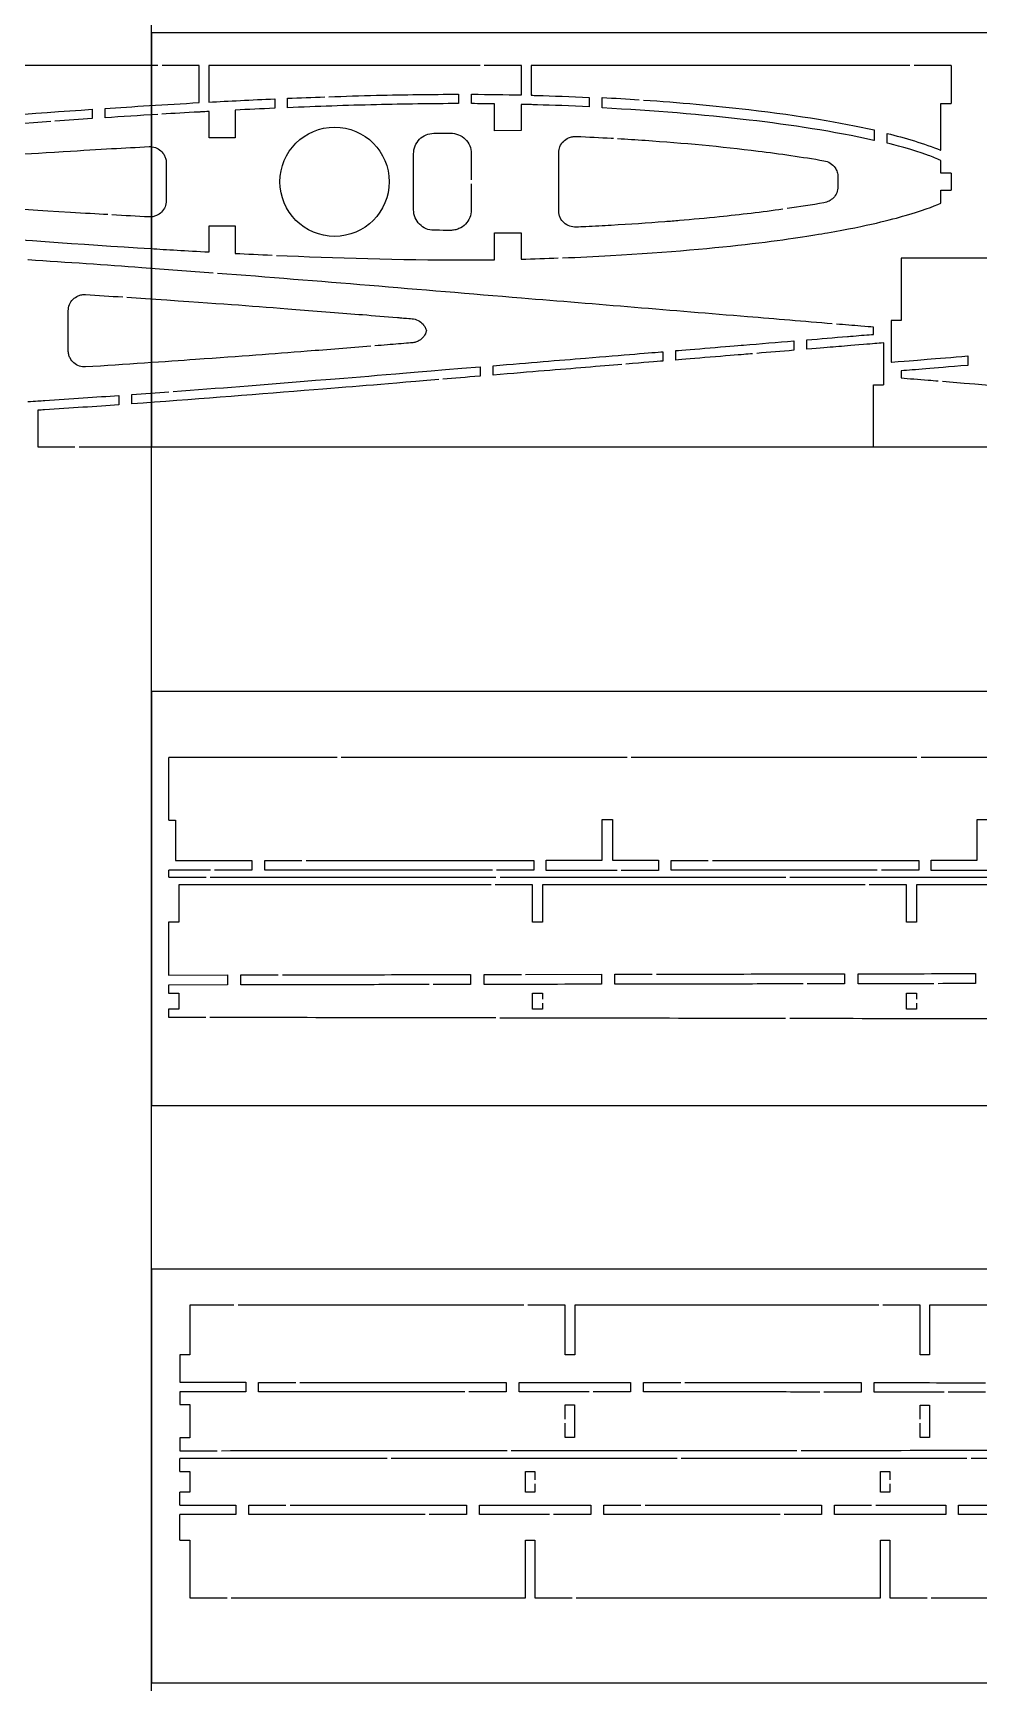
# Model space of a CAD drawing. Header units: millimetres. Extents: x -769 to 745, y -600 to 149.
# Drawn here: x -520.4 to -292, y -600.4 to -201.8 of the extents above; entities that cross this region are included whole.
import ezdxf

# ---------------------------------------------------------------- set-up
doc = ezdxf.new("R2010")
doc.units = ezdxf.units.MM
doc.header["$MEASUREMENT"] = 0
doc.layers.add('90X10', color=1, linetype='Continuous')

msp = doc.modelspace()

# ---------------------------------------------------------------- linework, layer by layer
for p, q in [((-490.24, -209.65), (-639.24, -209.65)), ((-480.24, -209.65), (-489.24, -209.65)), ((-480.24, -218.6), (-480.24, -209.65)), ((-412.44, -209.65), (-477.98, -209.65)), ((-477.98, -209.65), (-477.98, -218.48)), ((-402.44, -209.65), (-411.44, -209.65)), ((-402.44, -216.75), (-402.44, -209.65)), ((-308.65, -209.65), (-400.12, -209.65)), ((-400.12, -209.65), (-400.12, -216.81)), ((-298.65, -209.65), (-307.65, -209.65)), ((-298.65, -209.65), (-298.65, -218.77)), ((-462.04, -217.68), (-462.04, -219.95)), ((-458.92, -219.82), (-458.92, -217.55)), ((-417.67, -216.57), (-417.67, -218.84)), ((-414.49, -218.84), (-414.49, -216.57)), ((-408.95, -225.39), (-408.95, -218.89)), ((-402.56, -219.02), (-402.56, -225.37)), ((-386.07, -217.33), (-386.07, -219.6)), ((-382.99, -219.88), (-382.99, -217.37)), ((-301.15, -230.12), (-301.15, -218.77)), ((-301.15, -218.77), (-298.65, -218.77)), ((-506.11, -220.21), (-506.11, -222.47)), ((-502.99, -222.26), (-502.99, -220)), ((-477.86, -227.09), (-477.86, -220.74)), ((-471.62, -220.41), (-471.62, -227.09)), ((-471.62, -227.09), (-477.86, -227.09)), ((-402.56, -225.37), (-408.95, -225.39)), ((-317.26, -225.2), (-317.26, -227.75)), ((-314.12, -228.37), (-314.12, -226.05)), ((-428.5, -244.5), (-428.5, -230.93)), ((-414.56, -230.89), (-414.56, -237.21)), ((-393.46, -244.73), (-393.46, -230.7)), ((-488.22, -233.15), (-488.22, -242.28)), ((-301.15, -235.65), (-301.15, -232.57)), ((-414.56, -238.21), (-414.56, -244.54)), ((-326.04, -236.5), (-326.04, -238.93)), ((-298.65, -235.65), (-301.15, -235.65)), ((-298.65, -235.65), (-298.65, -239.77)), ((-301.15, -242.85), (-301.15, -239.77)), ((-301.15, -239.77), (-298.65, -239.77)), ((-477.86, -254.69), (-477.86, -248.34)), ((-477.86, -248.34), (-471.62, -248.34)), ((-471.62, -248.34), (-471.62, -255.02)), ((-408.95, -256.53), (-408.95, -250.04)), ((-408.95, -250.04), (-402.56, -250.06)), ((-402.56, -250.06), (-402.56, -256.41)), ((-310.77, -256.21), (-310.77, -271.21)), ((-262.53, -256.21), (-310.77, -256.21)), ((-511.88, -278.53), (-511.88, -268.9)), ((-317.42, -274.58), (-317.42, -272.85)), ((-310.77, -271.21), (-313.15, -271.21)), ((-313.15, -271.21), (-313.15, -281.31)), ((-368.28, -278.78), (-368.28, -281.04)), ((-365.16, -280.79), (-365.16, -278.52)), ((-336.66, -276.17), (-336.66, -278.44)), ((-333.54, -278.18), (-333.54, -275.91)), ((-315.04, -276.65), (-315.04, -286.77)), ((-412.43, -282.42), (-412.43, -284.68)), ((-409.31, -284.43), (-409.31, -282.16)), ((-294.65, -279.79), (-294.65, -282.08)), ((-317.42, -301.77), (-317.42, -286.77)), ((-317.42, -286.77), (-315.04, -286.77)), ((-310.77, -283.41), (-310.77, -285.11)), ((-499.68, -289.34), (-499.68, -291.61)), ((-496.56, -291.39), (-496.56, -289.12)), ((-519.27, -292.93), (-519.27, -301.77)), ((-519.27, -301.77), (-510.27, -301.77)), ((-509.27, -301.77), (-360.27, -301.77)), ((-359.27, -301.77), (-317.42, -301.77)), ((-487.62, -391.92), (-487.62, -376.8)), ((-446.96, -376.8), (-487.62, -376.8)), ((-376.96, -376.8), (-445.96, -376.8)), ((-306.96, -376.8), (-375.96, -376.8)), ((-236.96, -376.8), (-305.96, -376.8)), ((-487.62, -391.92), (-486.03, -391.92)), ((-486.03, -391.92), (-486.03, -401.73)), ((-382.96, -401.61), (-382.96, -391.8)), ((-382.96, -391.8), (-380.46, -391.8)), ((-380.46, -391.8), (-380.46, -401.61)), ((-292.4, -401.61), (-292.4, -391.8)), ((-292.4, -391.8), (-289.9, -391.8)), ((-486.03, -401.73), (-467.57, -401.73)), ((-467.57, -401.73), (-467.57, -404)), ((-464.45, -404), (-464.45, -401.73)), ((-464.45, -401.73), (-455.45, -401.73)), ((-454.45, -401.73), (-399.46, -401.73)), ((-399.46, -401.73), (-399.46, -404)), ((-396.46, -404.12), (-396.46, -401.61)), ((-396.46, -401.61), (-382.96, -401.61)), ((-380.46, -401.61), (-369.34, -401.61)), ((-369.34, -401.61), (-369.34, -404.12)), ((-366.34, -404), (-366.34, -401.73)), ((-306.52, -401.73), (-306.52, -404)), ((-303.52, -404.12), (-303.52, -401.61)), ((-303.52, -401.61), (-292.4, -401.61)), ((-477.57, -404), (-487.62, -404)), ((-487.62, -405.73), (-487.62, -404)), ((-467.57, -404), (-476.57, -404)), ((-379.34, -404.12), (-396.46, -404.12)), ((-369.34, -404.12), (-378.34, -404.12)), ((-286.4, -404.12), (-303.52, -404.12)), ((-409.78, -407.62), (-485.16, -407.62)), ((-485.16, -407.62), (-485.16, -416.62)), ((-399.78, -407.62), (-408.78, -407.62)), ((-399.78, -416.62), (-399.78, -407.62)), ((-319.47, -407.62), (-397.37, -407.62)), ((-397.37, -407.62), (-397.37, -416.62)), ((-309.47, -407.62), (-318.47, -407.62)), ((-309.47, -416.62), (-309.47, -407.62)), ((-229.17, -407.62), (-307.06, -407.62)), ((-307.06, -407.62), (-307.06, -416.62)), ((-485.16, -416.62), (-487.67, -416.62)), ((-487.67, -416.62), (-487.67, -429.37)), ((-397.37, -416.62), (-399.78, -416.62)), ((-307.06, -416.62), (-309.47, -416.62)), ((-487.67, -429.37), (-473.45, -429.35)), ((-473.45, -429.35), (-473.45, -431.78)), ((-470.18, -431.76), (-470.18, -429.35)), ((-414.76, -429.25), (-414.76, -431.66)), ((-411.48, -429.24), (-402.48, -429.23)), ((-411.48, -431.66), (-411.48, -429.24)), ((-401.48, -429.22), (-383.15, -429.19)), ((-383.15, -429.19), (-383.15, -431.6)), ((-379.87, -431.6), (-379.87, -429.18)), ((-324.46, -429.08), (-324.46, -431.5)), ((-321.18, -431.49), (-321.18, -429.08)), ((-292.85, -429.02), (-292.85, -431.44)), ((-473.45, -431.78), (-487.67, -431.81)), ((-487.67, -431.81), (-487.67, -433.72)), ((-487.67, -433.72), (-485.16, -433.72)), ((-485.16, -433.72), (-485.16, -437.62)), ((-399.77, -437.61), (-399.77, -433.73)), ((-399.77, -433.73), (-397.38, -433.73)), ((-397.38, -433.73), (-397.38, -435.17)), ((-309.46, -437.61), (-309.46, -433.73)), ((-309.46, -433.73), (-307.07, -433.73)), ((-307.07, -433.73), (-307.07, -435.17)), ((-487.67, -437.62), (-487.67, -439.53)), ((-485.16, -437.62), (-487.67, -437.62)), ((-397.38, -437.61), (-399.77, -437.61)), ((-397.38, -436.17), (-397.38, -437.61)), ((-307.07, -437.61), (-309.46, -437.61)), ((-307.07, -436.17), (-307.07, -437.61)), ((-482.54, -509.13), (-482.54, -521.13)), ((-471.89, -509.13), (-482.54, -509.13)), ((-401.89, -509.13), (-470.89, -509.13)), ((-391.89, -509.13), (-400.89, -509.13)), ((-391.89, -521.13), (-391.89, -509.13)), ((-316.18, -509.13), (-389.6, -509.13)), ((-389.6, -509.13), (-389.6, -521.13)), ((-306.18, -509.13), (-315.18, -509.13)), ((-306.18, -521.13), (-306.18, -509.13)), ((-228.08, -509.13), (-303.89, -509.13)), ((-303.89, -509.13), (-303.89, -521.13)), ((-482.54, -521.13), (-484.92, -521.13)), ((-484.92, -521.13), (-484.92, -527.77)), ((-389.6, -521.13), (-391.89, -521.13)), ((-303.89, -521.13), (-306.18, -521.13)), ((-484.92, -530.06), (-484.92, -533.16)), ((-469.04, -527.77), (-469.04, -530.07)), ((-465.94, -530.06), (-465.94, -527.79)), ((-406.12, -527.81), (-406.12, -530.08)), ((-403, -530.08), (-403, -527.82)), ((-376.12, -527.83), (-376.12, -530.1)), ((-373, -530.1), (-373, -527.83)), ((-320.4, -527.85), (-320.4, -530.12)), ((-317.28, -530.12), (-317.28, -527.86)), ((-484.92, -533.16), (-482.54, -533.17)), ((-482.54, -533.17), (-482.54, -541.19)), ((-391.88, -536.68), (-391.88, -533.22)), ((-391.88, -533.22), (-389.62, -533.22)), ((-389.62, -533.22), (-389.62, -541.13)), ((-306.16, -536.68), (-306.16, -533.26)), ((-306.16, -533.26), (-303.9, -533.26)), ((-303.9, -533.26), (-303.9, -541.09)), ((-391.88, -541.13), (-391.88, -537.68)), ((-306.16, -541.09), (-306.16, -537.68)), ((-482.54, -541.19), (-484.92, -541.19)), ((-484.92, -541.19), (-484.92, -544.29)), ((-389.62, -541.13), (-391.88, -541.13)), ((-303.9, -541.09), (-306.16, -541.09)), ((-484.93, -549.32), (-484.93, -546.2)), ((-484.93, -549.32), (-482.55, -549.32)), ((-482.55, -549.32), (-482.55, -554.33)), ((-401.48, -554.31), (-401.48, -549.34)), ((-401.48, -549.34), (-399.22, -549.34)), ((-399.22, -549.34), (-399.22, -551.32)), ((-315.77, -549.32), (-313.51, -549.32)), ((-315.77, -554.33), (-315.77, -549.32)), ((-313.51, -549.32), (-313.51, -551.32)), ((-399.22, -552.32), (-399.22, -554.31)), ((-313.51, -552.32), (-313.51, -554.33)), ((-482.55, -554.33), (-484.93, -554.33)), ((-484.93, -557.45), (-484.93, -554.33)), ((-471.43, -557.44), (-471.43, -559.72)), ((-468.32, -559.72), (-468.32, -557.45)), ((-415.72, -557.44), (-415.72, -559.71)), ((-412.6, -559.71), (-412.6, -557.44)), ((-399.22, -554.31), (-401.48, -554.31)), ((-385.72, -557.44), (-385.72, -559.71)), ((-382.6, -559.71), (-382.6, -557.44)), ((-330.01, -557.46), (-330.01, -559.73)), ((-326.89, -559.73), (-326.89, -557.46)), ((-313.51, -554.33), (-315.77, -554.33)), ((-300.01, -557.47), (-300.01, -559.74)), ((-296.89, -559.74), (-296.89, -557.47)), ((-484.93, -565.88), (-484.93, -559.73)), ((-484.93, -565.88), (-482.55, -565.88)), ((-482.55, -565.88), (-482.55, -579.88)), ((-401.49, -579.88), (-401.49, -565.88)), ((-401.49, -565.88), (-399.22, -565.88)), ((-399.22, -565.88), (-399.22, -579.88)), ((-315.78, -579.88), (-315.78, -565.88)), ((-315.78, -565.88), (-313.5, -565.88)), ((-313.5, -565.88), (-313.5, -579.88)), ((-482.55, -579.88), (-473.55, -579.88)), ((-472.55, -579.88), (-401.49, -579.88)), ((-399.22, -579.88), (-390.22, -579.88)), ((-389.22, -579.88), (-315.78, -579.88)), ((-313.5, -579.88), (-304.5, -579.88)), ((-303.5, -579.88), (-230.06, -579.88))]:
    msp.add_line(p, q)
at = {"linetype": 'Continuous'}
msp.add_xline((-491.79, -478.58), (0, 1), dxfattribs=at)
msp.add_circle((-447.57, -237.71), 13.19)
for points, knots in [([(-502.99, -220), (-496.54, -219.57), (-488.38, -219.05), (-480.3, -218.6), (-480.28, -218.6), (-480.26, -218.6), (-480.24, -218.6)], [0.176909, 0.176909, 0.176909, 0.176909, 2.010662, 2.010662, 2.010662, 2.014946, 2.014946, 2.014946, 2.014946]), ([(-477.98, -218.48), (-477.96, -218.48), (-477.93, -218.47), (-477.91, -218.47), (-473.21, -218.22), (-467.65, -217.93), (-462.04, -217.68)], [2.181525, 2.181525, 2.181525, 2.181525, 2.186025, 2.186025, 2.186025, 3.18905, 3.18905, 3.18905, 3.18905]), ([(-417.67, -218.84), (-424.23, -218.84), (-430.75, -218.94), (-437.47, -219.1), (-444.75, -219.28), (-451.81, -219.52), (-458.92, -219.82)], [0.070169, 0.070169, 0.070169, 0.070169, 2.039623, 2.039623, 2.039623, 4.175853, 4.175853, 4.175853, 4.175853]), ([(-448.93, -217.17), (-445.18, -217.04), (-441.36, -216.93), (-437.46, -216.83), (-430.56, -216.67), (-424.19, -216.58), (-417.67, -216.57)], [1.222045, 1.222045, 1.222045, 1.222045, 2.305473, 2.305473, 2.305473, 4.22201, 4.22201, 4.22201, 4.22201]), ([(-414.49, -216.57), (-410.32, -216.59), (-406.42, -216.65), (-402.5, -216.75), (-402.48, -216.75), (-402.46, -216.75), (-402.44, -216.75)], [0.051373, 0.051373, 0.051373, 0.051373, 1.309176, 1.309176, 1.309176, 1.315762, 1.315762, 1.315762, 1.315762]), ([(-408.95, -218.89), (-408.97, -218.89), (-408.99, -218.89), (-409.01, -218.89), (-410.8, -218.87), (-412.63, -218.85), (-414.49, -218.84)], [2.634572, 2.634572, 2.634572, 2.634572, 2.6414814, 2.6414814, 2.6414814, 3.2695423, 3.2695423, 3.2695423, 3.2695423]), ([(-400.06, -219.08), (-400.87, -219.06), (-401.68, -219.04), (-402.5, -219.02), (-402.52, -219.02), (-402.54, -219.02), (-402.56, -219.02)], [1.5668319, 1.5668319, 1.5668319, 1.5668319, 1.8654446, 1.8654446, 1.8654446, 1.8729185, 1.8729185, 1.8729185, 1.8729185]), ([(-400.12, -216.81), (-400.1, -216.81), (-400.08, -216.81), (-400.06, -216.81), (-399.58, -216.83), (-399.11, -216.84), (-398.62, -216.85), (-394.91, -216.96), (-390.54, -217.12), (-386.07, -217.33)], [1.564051, 1.564051, 1.564051, 1.564051, 1.570274, 1.570274, 1.570274, 1.723492, 1.723492, 1.723492, 2.90497, 2.90497, 2.90497, 2.90497]), ([(-386.07, -219.6), (-390.56, -219.39), (-394.98, -219.23), (-398.61, -219.13), (-399.09, -219.11), (-399.57, -219.1), (-400.06, -219.08)], [0.038395, 0.038395, 0.038395, 0.038395, 1.387456, 1.387456, 1.387456, 1.566832, 1.566832, 1.566832, 1.566832]), ([(-382.99, -217.37), (-382.97, -217.37), (-382.95, -217.37), (-382.93, -217.37), (-379.94, -217.53), (-376.97, -217.71), (-374.01, -217.9)], [0.016838, 0.016838, 0.016838, 0.016838, 0.0231641, 0.0231641, 0.0231641, 0.9198923, 0.9198923, 0.9198923, 0.9198923]), ([(-373.01, -217.97), (-364.44, -218.55), (-355.97, -219.31), (-347.56, -220.28), (-334.89, -221.75), (-325.46, -223.37), (-317.31, -225.19), (-317.29, -225.19), (-317.28, -225.19), (-317.26, -225.2)], [1.02059, 1.02059, 1.02059, 1.02059, 3.614327, 3.614327, 3.614327, 7.52459, 7.52459, 7.52459, 7.532103, 7.532103, 7.532103, 7.532103]), ([(-516.09, -223.17), (-527.3, -223.98), (-538.97, -224.88), (-548.25, -225.62), (-560.13, -226.56), (-580.4, -228.24), (-590.75, -229.09)], [1.20733, 1.20733, 1.20733, 1.20733, 4.344408, 4.344408, 4.344408, 8.358091, 8.358091, 8.358091, 8.358091]), ([(-580.78, -226), (-570.33, -225.14), (-556.82, -224.03), (-548.25, -223.35), (-536.34, -222.4), (-520.19, -221.16), (-506.11, -220.21)], [0.819929, 0.819929, 0.819929, 0.819929, 2.777743, 2.777743, 2.777743, 5.498241, 5.498241, 5.498241, 5.498241]), ([(-477.86, -220.74), (-477.88, -220.74), (-477.9, -220.74), (-477.92, -220.74), (-478.61, -220.78), (-479.29, -220.82), (-479.94, -220.85), (-480.06, -220.86), (-480.18, -220.87), (-480.3, -220.87)], [2.0208763, 2.0208763, 2.0208763, 2.0208763, 2.0282437, 2.0282437, 2.0282437, 2.2693384, 2.2693384, 2.2693384, 2.3132154, 2.3132154, 2.3132154, 2.3132154]), ([(-462.04, -219.95), (-465.28, -220.09), (-468.5, -220.25), (-471.57, -220.41), (-471.59, -220.41), (-471.6, -220.41), (-471.62, -220.41)], [0.3526319, 0.3526319, 0.3526319, 0.3526319, 1.3262212, 1.3262212, 1.3262212, 1.3322429, 1.3322429, 1.3322429, 1.3322429]), ([(-317.26, -227.75), (-317.29, -227.74), (-317.31, -227.74), (-317.34, -227.73), (-326.99, -225.56), (-337.44, -223.98), (-347.48, -222.81), (-358.86, -221.48), (-370.6, -220.54), (-382.93, -219.88), (-382.95, -219.88), (-382.97, -219.88), (-382.99, -219.88)], [-0.004702, -0.004702, -0.004702, -0.004702, 0.002797, 0.002797, 0.002797, 2.972365, 2.972365, 2.972365, 6.339659, 6.339659, 6.339659, 6.344829, 6.344829, 6.344829, 6.344829]), ([(-428.5, -230.93), (-428.5, -230.29), (-428.37, -229.65), (-428.13, -229.06), (-427.88, -228.46), (-427.52, -227.92), (-427.07, -227.46), (-426.62, -227), (-426.08, -226.64), (-425.49, -226.39), (-424.89, -226.13), (-424.25, -226), (-423.6, -225.99)], [0, 0, 0, 0, 0.1953434, 0.1953434, 0.1953434, 0.3906925, 0.3906925, 0.3906925, 0.5860358, 0.5860358, 0.5860358, 0.7833515, 0.7833515, 0.7833515, 0.7833515]), ([(-423.6, -225.99), (-422.82, -225.98), (-422.04, -225.98), (-421.26, -225.97), (-420.7, -225.97), (-420.16, -225.97), (-419.63, -225.96)], [0.5085302, 0.5085302, 0.5085302, 0.5085302, 0.7524311, 0.7524311, 0.7524311, 0.9245148, 0.9245148, 0.9245148, 0.9245148]), ([(-419.63, -225.96), (-418.96, -225.96), (-418.29, -226.09), (-417.66, -226.35), (-417.05, -226.6), (-416.49, -226.96), (-416.02, -227.43), (-415.56, -227.88), (-415.19, -228.42), (-414.94, -229.02), (-414.69, -229.61), (-414.56, -230.25), (-414.56, -230.89)], [0, 0, 0, 0, 0.2047995, 0.2047995, 0.2047995, 0.406341, 0.406341, 0.406341, 0.6025431, 0.6025431, 0.6025431, 0.7981176, 0.7981176, 0.7981176, 0.7981176]), ([(-393.46, -230.7), (-393.46, -230.2), (-393.36, -229.7), (-393.17, -229.24), (-392.98, -228.77), (-392.69, -228.34), (-392.34, -227.98), (-391.97, -227.6), (-391.54, -227.3), (-391.06, -227.09), (-390.77, -226.97), (-390.47, -226.88), (-390.16, -226.82), (-389.85, -226.76), (-389.54, -226.74), (-389.22, -226.75)], [0, 0, 0, 0, 0.1525614, 0.1525614, 0.1525614, 0.3075055, 0.3075055, 0.3075055, 0.4667412, 0.4667412, 0.4667412, 0.5621147, 0.5621147, 0.5621147, 0.657639, 0.657639, 0.657639, 0.657639]), ([(-389.22, -226.75), (-386.24, -226.88), (-383.39, -227.03), (-380.8, -227.18), (-380.61, -227.19), (-380.42, -227.2), (-380.23, -227.21)], [0.4220476, 0.4220476, 0.4220476, 0.4220476, 1.2819928, 1.2819928, 1.2819928, 1.3446304, 1.3446304, 1.3446304, 1.3446304]), ([(-314.12, -226.05), (-309.92, -227.09), (-305.18, -228.47), (-301.24, -230.09), (-301.21, -230.1), (-301.18, -230.11), (-301.15, -230.12)], [0.010229, 0.010229, 0.010229, 0.010229, 1.305129, 1.305129, 1.305129, 1.314183, 1.314183, 1.314183, 1.314183]), ([(-564.85, -234.12), (-564.04, -234.06), (-563.2, -233.99), (-562.25, -233.91), (-556.53, -233.46), (-549.89, -232.94), (-543.48, -232.46), (-541.23, -232.29), (-538.93, -232.13), (-536.74, -231.97), (-530.11, -231.49), (-524.76, -231.12), (-513.1, -230.41), (-503.49, -229.82), (-498.52, -229.54), (-492.37, -229.22)], [1.765973, 1.765973, 1.765973, 1.765973, 2.183597, 2.183597, 2.183597, 4.71939, 4.71939, 4.71939, 5.607481, 5.607481, 5.607481, 8.294806, 8.294806, 8.294806, 10.50741, 10.50741, 10.50741, 10.50741]), ([(-492.37, -229.22), (-491.86, -229.19), (-491.34, -229.26), (-490.86, -229.43), (-490.37, -229.6), (-489.93, -229.87), (-489.54, -230.21), (-489.16, -230.55), (-488.85, -230.96), (-488.62, -231.42), (-488.49, -231.69), (-488.39, -231.97), (-488.32, -232.26), (-488.26, -232.55), (-488.22, -232.85), (-488.22, -233.15)], [0, 0, 0, 0, 0.1563791, 0.1563791, 0.1563791, 0.3127439, 0.3127439, 0.3127439, 0.4690515, 0.4690515, 0.4690515, 0.5600084, 0.5600084, 0.5600084, 0.6509603, 0.6509603, 0.6509603, 0.6509603]), ([(-379.24, -227.27), (-377.01, -227.4), (-374.83, -227.54), (-372.56, -227.7), (-363.33, -228.34), (-354.25, -229.18), (-345.31, -230.29), (-340.07, -230.94), (-334.67, -231.72), (-329.42, -232.63)], [1.455839, 1.455839, 1.455839, 1.455839, 2.20063, 2.20063, 2.20063, 5.240009, 5.240009, 5.240009, 7.025428, 7.025428, 7.025428, 7.025428]), ([(-301.15, -232.57), (-301.17, -232.57), (-301.18, -232.56), (-301.19, -232.56), (-302.18, -232.12), (-303.19, -231.72), (-304.2, -231.35), (-308.12, -229.89), (-312.71, -228.73), (-314.12, -228.37)], [0.332337, 0.332337, 0.332337, 0.332337, 0.336234, 0.336234, 0.336234, 0.660197, 0.660197, 0.660197, 1.910702, 1.910702, 1.910702, 1.910702]), ([(-329.42, -232.63), (-328.87, -232.72), (-328.35, -232.92), (-327.88, -233.22), (-327.42, -233.51), (-327.03, -233.88), (-326.73, -234.32), (-326.5, -234.64), (-326.33, -234.99), (-326.21, -235.36), (-326.1, -235.73), (-326.04, -236.11), (-326.04, -236.5)], [0, 0, 0, 0, 0.1696538, 0.1696538, 0.1696538, 0.332681, 0.332681, 0.332681, 0.4515154, 0.4515154, 0.4515154, 0.5695227, 0.5695227, 0.5695227, 0.5695227]), ([(-326.04, -238.93), (-326.04, -239.42), (-326.13, -239.9), (-326.32, -240.36), (-326.51, -240.82), (-326.79, -241.25), (-327.14, -241.61), (-327.44, -241.92), (-327.79, -242.18), (-328.18, -242.38), (-328.57, -242.58), (-328.99, -242.73), (-329.42, -242.8)], [0, 0, 0, 0, 0.149589, 0.149589, 0.149589, 0.3026022, 0.3026022, 0.3026022, 0.434846, 0.434846, 0.434846, 0.5685872, 0.5685872, 0.5685872, 0.5685872]), ([(-502.35, -245.66), (-505.07, -245.51), (-507.99, -245.33), (-511.35, -245.13), (-526.97, -244.18), (-533.18, -243.73), (-544.33, -242.9), (-550.17, -242.47), (-556.24, -241.99), (-561.51, -241.57), (-564.49, -241.34), (-567.35, -241.1), (-570.46, -240.85), (-571.18, -240.79), (-571.91, -240.73), (-572.63, -240.68), (-573.13, -240.64), (-574, -240.56), (-574.81, -240.5)], [1.505956, 1.505956, 1.505956, 1.505956, 2.335977, 2.335977, 2.335977, 6.187379, 6.187379, 6.187379, 8.203694, 8.203694, 8.203694, 9.340886, 9.340886, 9.340886, 9.60644, 9.60644, 9.60644, 9.786782, 9.786782, 9.786782, 9.786782]), ([(-488.22, -242.28), (-488.22, -242.79), (-488.32, -243.3), (-488.52, -243.77), (-488.71, -244.25), (-489, -244.68), (-489.36, -245.04), (-489.72, -245.41), (-490.15, -245.7), (-490.62, -245.9), (-490.89, -246.02), (-491.18, -246.1), (-491.48, -246.16), (-491.77, -246.21), (-492.07, -246.23), (-492.37, -246.21)], [0, 0, 0, 0, 0.1562024, 0.1562024, 0.1562024, 0.3124494, 0.3124494, 0.3124494, 0.4687647, 0.4687647, 0.4687647, 0.5598569, 0.5598569, 0.5598569, 0.6509507, 0.6509507, 0.6509507, 0.6509507]), ([(-392.57, -256.1), (-388.59, -255.95), (-384.7, -255.76), (-380.92, -255.55), (-352.8, -253.98), (-335.44, -251.24), (-328.53, -250.04), (-318.78, -248.35), (-313.13, -246.84), (-309.76, -245.88), (-305.89, -244.78), (-303.09, -243.71), (-301.19, -242.87), (-301.18, -242.87), (-301.17, -242.86), (-301.15, -242.85)], [88.395006, 88.395006, 88.395006, 88.395006, 91.260378, 91.260378, 91.260378, 112.576928, 112.576928, 112.576928, 142.688264, 142.688264, 142.688264, 177.262456, 177.262456, 177.262456, 177.478989, 177.478989, 177.478989, 177.478989]), ([(-598.93, -245.66), (-579.16, -247.29), (-555.62, -249.24), (-541.36, -250.36), (-526.3, -251.53), (-509.06, -252.82), (-491.97, -253.87), (-488.21, -254.1), (-483.43, -254.39), (-477.92, -254.68), (-477.9, -254.69), (-477.88, -254.69), (-477.86, -254.69)], [19.004958, 19.004958, 19.004958, 19.004958, 40.359362, 40.359362, 40.359362, 62.90902, 62.90902, 62.90902, 67.875262, 67.875262, 67.875262, 67.894273, 67.894273, 67.894273, 67.894273]), ([(-423.6, -249.44), (-424.25, -249.43), (-424.88, -249.3), (-425.47, -249.05), (-426.07, -248.8), (-426.61, -248.44), (-427.06, -247.98), (-427.51, -247.52), (-427.87, -246.98), (-428.12, -246.39), (-428.37, -245.79), (-428.5, -245.15), (-428.5, -244.5)], [0, 0, 0, 0, 0.1953183, 0.1953183, 0.1953183, 0.3906531, 0.3906531, 0.3906531, 0.5860014, 0.5860014, 0.5860014, 0.78335, 0.78335, 0.78335, 0.78335]), ([(-414.56, -244.54), (-414.56, -245.17), (-414.69, -245.79), (-414.92, -246.37), (-415.16, -246.96), (-415.52, -247.49), (-415.96, -247.94), (-416.42, -248.41), (-416.96, -248.78), (-417.56, -249.04), (-417.88, -249.18), (-418.22, -249.29), (-418.57, -249.36), (-418.92, -249.43), (-419.28, -249.46), (-419.63, -249.46)], [0, 0, 0, 0, 0.1907831, 0.1907831, 0.1907831, 0.3834495, 0.3834495, 0.3834495, 0.5808404, 0.5808404, 0.5808404, 0.6886885, 0.6886885, 0.6886885, 0.796803, 0.796803, 0.796803, 0.796803]), ([(-389.22, -248.67), (-389.76, -248.7), (-390.3, -248.62), (-390.81, -248.43), (-391.31, -248.25), (-391.78, -247.97), (-392.17, -247.61), (-392.56, -247.26), (-392.87, -246.84), (-393.09, -246.37), (-393.21, -246.11), (-393.3, -245.84), (-393.36, -245.57), (-393.43, -245.29), (-393.46, -245.01), (-393.46, -244.73)], [0, 0, 0, 0, 0.1643842, 0.1643842, 0.1643842, 0.3272284, 0.3272284, 0.3272284, 0.4859255, 0.4859255, 0.4859255, 0.5722192, 0.5722192, 0.5722192, 0.6582806, 0.6582806, 0.6582806, 0.6582806]), ([(-339.3, -244.35), (-344.43, -245.07), (-349.61, -245.68), (-354.63, -246.19), (-357.87, -246.53), (-361.29, -246.84), (-364.26, -247.09), (-365.48, -247.2), (-366.64, -247.29), (-367.83, -247.38), (-372.03, -247.71), (-376.21, -247.99), (-380.8, -248.25), (-382.64, -248.36), (-384.81, -248.47), (-386.94, -248.57), (-387.69, -248.61), (-388.46, -248.64), (-389.22, -248.67)], [1.316551, 1.316551, 1.316551, 1.316551, 2.809987, 2.809987, 2.809987, 3.77018, 3.77018, 3.77018, 4.161906, 4.161906, 4.161906, 5.538921, 5.538921, 5.538921, 6.09251, 6.09251, 6.09251, 6.287628, 6.287628, 6.287628, 6.287628]), ([(-419.63, -249.46), (-420.77, -249.46), (-421.93, -249.45), (-423.05, -249.44), (-423.23, -249.44), (-423.42, -249.44), (-423.6, -249.44)], [0.5046166, 0.5046166, 0.5046166, 0.5046166, 0.8271688, 0.8271688, 0.8271688, 0.8804549, 0.8804549, 0.8804549, 0.8804549]), ([(-471.62, -255.02), (-471.6, -255.02), (-471.59, -255.02), (-471.57, -255.02), (-468.72, -255.17), (-465.73, -255.31), (-462.63, -255.45)], [69.685153, 69.685153, 69.685153, 69.685153, 69.700847, 69.700847, 69.700847, 72.057874, 72.057874, 72.057874, 72.057874]), ([(-476.89, -259.77), (-482.64, -259.33), (-488.4, -258.9), (-494.15, -258.48), (-502.78, -257.86), (-512.05, -257.21), (-521.59, -256.61), (-521.61, -256.61), (-521.63, -256.61), (-521.65, -256.61)], [11.560226, 11.560226, 11.560226, 11.560226, 12.763737, 12.763737, 12.763737, 14.5678, 14.5678, 14.5678, 14.571818, 14.571818, 14.571818, 14.571818]), ([(-461.63, -255.5), (-447.71, -256.12), (-431.69, -256.6), (-416.38, -256.59), (-413.92, -256.59), (-411.46, -256.57), (-409.01, -256.54), (-408.99, -256.54), (-408.97, -256.54), (-408.95, -256.53)], [72.310462, 72.310462, 72.310462, 72.310462, 82.836174, 82.836174, 82.836174, 84.531547, 84.531547, 84.531547, 84.545214, 84.545214, 84.545214, 84.545214]), ([(-402.56, -256.41), (-402.54, -256.41), (-402.52, -256.41), (-402.5, -256.41), (-399.49, -256.33), (-396.51, -256.24), (-393.57, -256.13)], [86.029098, 86.029098, 86.029098, 86.029098, 86.043471, 86.043471, 86.043471, 88.155315, 88.155315, 88.155315, 88.155315]), ([(-327.39, -272.03), (-334.22, -271.46), (-341.05, -270.89), (-347.88, -270.33), (-366.06, -268.84), (-384.25, -267.34), (-402.44, -265.84), (-426.92, -263.81), (-451.4, -261.73), (-475.89, -259.85)], [1.133856, 1.133856, 1.133856, 1.133856, 2.562872, 2.562872, 2.562872, 6.368202, 6.368202, 6.368202, 11.490717, 11.490717, 11.490717, 11.490717]), ([(-511.88, -268.9), (-511.88, -268.39), (-511.78, -267.88), (-511.59, -267.4), (-511.39, -266.93), (-511.11, -266.5), (-510.75, -266.13), (-510.39, -265.77), (-509.96, -265.48), (-509.49, -265.28), (-509.2, -265.16), (-508.91, -265.07), (-508.61, -265.02), (-508.31, -264.96), (-508, -264.95), (-507.69, -264.97)], [0, 0, 0, 0, 0.1562025, 0.1562025, 0.1562025, 0.3124496, 0.3124496, 0.3124496, 0.4687651, 0.4687651, 0.4687651, 0.5619648, 0.5619648, 0.5619648, 0.6551661, 0.6551661, 0.6551661, 0.6551661]), ([(-497.71, -265.61), (-494.87, -265.8), (-491.76, -266.01), (-488.06, -266.27), (-472.88, -267.31), (-467.45, -267.72), (-456.95, -268.54), (-451.47, -268.97), (-445.63, -269.43), (-440.84, -269.82), (-438.02, -270.05), (-435.42, -270.26), (-432.36, -270.51), (-432.01, -270.54), (-431.67, -270.57), (-431.33, -270.6), (-430.71, -270.65), (-430.52, -270.66), (-429.62, -270.74), (-429.36, -270.76), (-429.11, -270.78), (-428.88, -270.8)], [1.538002, 1.538002, 1.538002, 1.538002, 2.420761, 2.420761, 2.420761, 6.042654, 6.042654, 6.042654, 7.930984, 7.930984, 7.930984, 9.043548, 9.043548, 9.043548, 9.168482, 9.168482, 9.168482, 9.390871, 9.390871, 9.390871, 9.454445, 9.454445, 9.454445, 9.454445]), ([(-428.88, -270.8), (-428.37, -270.84), (-427.87, -270.98), (-427.41, -271.22), (-426.95, -271.45), (-426.55, -271.77), (-426.21, -272.16), (-426.02, -272.38), (-425.85, -272.63), (-425.71, -272.9), (-425.57, -273.16), (-425.47, -273.43), (-425.39, -273.71)], [0, 0, 0, 0, 0.1562766, 0.1562766, 0.1562766, 0.312549, 0.312549, 0.312549, 0.403446, 0.403446, 0.403446, 0.492746, 0.492746, 0.492746, 0.492746]), ([(-425.39, -273.71), (-425.52, -274.2), (-425.75, -274.66), (-426.05, -275.07), (-426.36, -275.48), (-426.75, -275.83), (-427.19, -276.09), (-427.44, -276.24), (-427.72, -276.36), (-428, -276.45), (-428.29, -276.54), (-428.58, -276.6), (-428.88, -276.63)], [0.0015958, 0.0015958, 0.0015958, 0.0015958, 0.1562536, 0.1562536, 0.1562536, 0.312518, 0.312518, 0.312518, 0.4034289, 0.4034289, 0.4034289, 0.4943408, 0.4943408, 0.4943408, 0.4943408]), ([(-333.54, -275.91), (-330.26, -275.64), (-326.98, -275.36), (-323.71, -275.09), (-323.44, -275.07), (-319.87, -274.78), (-319.69, -274.76), (-318.82, -274.69), (-318.1, -274.63), (-317.48, -274.58), (-317.46, -274.58), (-317.44, -274.58), (-317.42, -274.58)], [0.029945, 0.029945, 0.029945, 0.029945, 1.0168, 1.0168, 1.0168, 1.09744, 1.09744, 1.09744, 1.484225, 1.484225, 1.484225, 1.495664, 1.495664, 1.495664, 1.495664]), ([(-317.42, -272.85), (-317.44, -272.85), (-317.46, -272.85), (-317.48, -272.85), (-318.22, -272.79), (-319.11, -272.71), (-320.48, -272.6), (-322.45, -272.44), (-324.42, -272.27), (-326.39, -272.11)], [0.3577697, 0.3577697, 0.3577697, 0.3577697, 0.3648429, 0.3648429, 0.3648429, 0.6520712, 0.6520712, 0.6520712, 1.0643465, 1.0643465, 1.0643465, 1.0643465]), ([(-507.69, -282.46), (-508.21, -282.49), (-508.72, -282.42), (-509.21, -282.26), (-509.69, -282.09), (-510.14, -281.84), (-510.53, -281.5), (-510.92, -281.16), (-511.23, -280.75), (-511.46, -280.29), (-511.6, -280.02), (-511.71, -279.73), (-511.78, -279.43), (-511.85, -279.14), (-511.88, -278.83), (-511.88, -278.53)], [0, 0, 0, 0, 0.1563788, 0.1563788, 0.1563788, 0.3127448, 0.3127448, 0.3127448, 0.4690545, 0.4690545, 0.4690545, 0.5621177, 0.5621177, 0.5621177, 0.6551757, 0.6551757, 0.6551757, 0.6551757]), ([(-438.84, -277.44), (-443.92, -277.86), (-449.21, -278.28), (-454.17, -278.67), (-462.7, -279.34), (-469.85, -279.89), (-481.17, -280.68), (-488.03, -281.16), (-498.31, -281.87), (-507.69, -282.46)], [1.130562, 1.130562, 1.130562, 1.130562, 2.184688, 2.184688, 2.184688, 3.998652, 3.998652, 3.998652, 5.096444, 5.096444, 5.096444, 5.096444]), ([(-428.88, -276.63), (-429.13, -276.65), (-429.4, -276.67), (-429.69, -276.69), (-431.11, -276.81), (-433.04, -276.97), (-434.82, -277.11), (-435.82, -277.2), (-436.83, -277.28), (-437.85, -277.36)], [0.3886808, 0.3886808, 0.3886808, 0.3886808, 0.4659669, 0.4659669, 0.4659669, 0.8484338, 0.8484338, 0.8484338, 1.0613877, 1.0613877, 1.0613877, 1.0613877]), ([(-409.31, -282.16), (-400.29, -281.41), (-393.6, -280.86), (-386.98, -280.31), (-377.81, -279.56), (-370.73, -278.98), (-368.28, -278.78)], [0.111091, 0.111091, 0.111091, 0.111091, 2.88407, 2.88407, 2.88407, 6.722653, 6.722653, 6.722653, 6.722653]), ([(-365.16, -278.52), (-362.17, -278.27), (-351.57, -277.4), (-348.8, -277.17), (-344.75, -276.84), (-340.71, -276.5), (-336.66, -276.17)], [0.0355866, 0.0355866, 0.0355866, 0.0355866, 0.3424936, 0.3424936, 0.3424936, 0.7915945, 0.7915945, 0.7915945, 0.7915945]), ([(-315.04, -276.65), (-315.06, -276.65), (-315.08, -276.65), (-315.11, -276.65), (-316.46, -276.76), (-317.58, -276.86), (-319.87, -277.05), (-326.18, -277.57), (-326.73, -277.61), (-333.54, -278.18)], [0.044785, 0.044785, 0.044785, 0.044785, 0.051665, 0.051665, 0.051665, 0.481558, 0.481558, 0.481558, 1.666687, 1.666687, 1.666687, 1.666687]), ([(-486.59, -288.39), (-475.58, -287.57), (-465.12, -286.74), (-454.92, -285.91), (-439.59, -284.68), (-437.35, -284.48), (-412.43, -282.42)], [1.232745, 1.232745, 1.232745, 1.232745, 4.672997, 4.672997, 4.672997, 9.847896, 9.847896, 9.847896, 9.847896]), ([(-378.24, -281.86), (-380.8, -282.07), (-383.74, -282.31), (-386.98, -282.58), (-393.19, -283.09), (-399.87, -283.64), (-409.31, -284.43)], [0.2722355, 0.2722355, 0.2722355, 0.2722355, 0.3899996, 0.3899996, 0.3899996, 0.6152458, 0.6152458, 0.6152458, 0.6152458]), ([(-346.63, -279.26), (-347.35, -279.32), (-348.07, -279.38), (-348.79, -279.44), (-351.55, -279.67), (-362.15, -280.54), (-365.16, -280.79)], [1.032793, 1.032793, 1.032793, 1.032793, 1.249593, 1.249593, 1.249593, 2.081576, 2.081576, 2.081576, 2.081576]), ([(-313.15, -281.31), (-313.13, -281.31), (-313.12, -281.31), (-313.1, -281.31), (-308.36, -280.93), (-306.44, -280.77), (-304.52, -280.61), (-301.95, -280.4), (-298.55, -280.12), (-294.65, -279.79)], [0.04543, 0.04543, 0.04543, 0.04543, 0.051192, 0.051192, 0.051192, 1.537238, 1.537238, 1.537238, 3.541717, 3.541717, 3.541717, 3.541717]), ([(-294.65, -282.08), (-299.51, -282.48), (-302.21, -282.71), (-304.84, -282.93), (-307.21, -283.12), (-309.12, -283.27), (-310.72, -283.4), (-310.74, -283.4), (-310.75, -283.41), (-310.77, -283.41)], [0.039015, 0.039015, 0.039015, 0.039015, 1.535064, 1.535064, 1.535064, 2.882062, 2.882062, 2.882062, 2.895237, 2.895237, 2.895237, 2.895237]), ([(-422.4, -285.51), (-438.77, -286.87), (-441.89, -287.13), (-454.92, -288.18), (-468.18, -289.25), (-481.77, -290.33), (-496.56, -291.39)], [1.290751, 1.290751, 1.290751, 1.290751, 8.010346, 8.010346, 8.010346, 14.842929, 14.842929, 14.842929, 14.842929]), ([(-310.77, -285.11), (-310.75, -285.11), (-310.74, -285.11), (-310.72, -285.11), (-308.92, -285.26), (-306.59, -285.44), (-304.23, -285.64), (-303.42, -285.7), (-302.61, -285.77), (-301.8, -285.84)], [0.1716322, 0.1716322, 0.1716322, 0.1716322, 0.1737471, 0.1737471, 0.1737471, 0.4177059, 0.4177059, 0.4177059, 0.5013599, 0.5013599, 0.5013599, 0.5013599]), ([(-300.8, -285.92), (-286.89, -287.07), (-272.97, -288.2), (-259.05, -289.32), (-256.85, -289.5), (-254.43, -289.69), (-251.84, -289.91), (-251.82, -289.91), (-251.8, -289.91), (-251.78, -289.91)], [0.535684, 0.535684, 0.535684, 0.535684, 1.973552, 1.973552, 1.973552, 2.200894, 2.200894, 2.200894, 2.202508, 2.202508, 2.202508, 2.202508]), ([(-521.65, -290.82), (-521.63, -290.82), (-521.61, -290.81), (-521.59, -290.81), (-520.79, -290.76), (-520, -290.71), (-519.2, -290.66)], [2.0739606, 2.0739606, 2.0739606, 2.0739606, 2.0808156, 2.0808156, 2.0808156, 2.337308, 2.337308, 2.337308, 2.337308]), ([(-519.2, -290.66), (-518.66, -290.63), (-518.12, -290.59), (-517.58, -290.56), (-511.29, -290.15), (-505.08, -289.72), (-499.68, -289.34)], [2.337308, 2.337308, 2.337308, 2.337308, 2.511762, 2.511762, 2.511762, 4.546493, 4.546493, 4.546493, 4.546493]), ([(-499.68, -291.61), (-505.11, -291.99), (-511.36, -292.43), (-517.59, -292.83), (-518.13, -292.86), (-518.67, -292.9), (-519.21, -292.93), (-519.23, -292.93), (-519.25, -292.93), (-519.27, -292.93)], [0.202474, 0.202474, 0.202474, 0.202474, 1.768649, 1.768649, 1.768649, 1.904071, 1.904071, 1.904071, 1.908749, 1.908749, 1.908749, 1.908749]), ([(-487.62, -405.73), (-487.6, -405.73), (-487.58, -405.73), (-487.56, -405.73), (-484.6, -405.73), (-481.62, -405.73), (-478.62, -405.73)], [0.0439874, 0.0439874, 0.0439874, 0.0439874, 0.0499835, 0.0499835, 0.0499835, 0.9382789, 0.9382789, 0.9382789, 0.9382789]), ([(-460.18, -429.33), (-454.28, -429.32), (-448.39, -429.31), (-442.49, -429.3), (-433.25, -429.28), (-424, -429.27), (-414.76, -429.25)], [1.005989, 1.005989, 1.005989, 1.005989, 2.774303, 2.774303, 2.774303, 5.547654, 5.547654, 5.547654, 5.547654]), ([(-369.87, -429.17), (-363.98, -429.16), (-358.08, -429.14), (-352.18, -429.13), (-342.94, -429.12), (-333.7, -429.1), (-324.46, -429.08)], [1.005989, 1.005989, 1.005989, 1.005989, 2.775186, 2.775186, 2.775186, 5.547654, 5.547654, 5.547654, 5.547654]), ([(-321.18, -429.08), (-316.46, -429.07), (-311.74, -429.06), (-307.02, -429.05), (-302.29, -429.04), (-297.57, -429.03), (-292.85, -429.02)], [0.005989, 0.005989, 0.005989, 0.005989, 1.422107, 1.422107, 1.422107, 2.838549, 2.838549, 2.838549, 2.838549]), ([(-424.76, -431.68), (-430.66, -431.69), (-436.56, -431.7), (-442.46, -431.71), (-451.7, -431.73), (-460.94, -431.75), (-470.18, -431.76)], [1.005989, 1.005989, 1.005989, 1.005989, 2.775811, 2.775811, 2.775811, 5.547654, 5.547654, 5.547654, 5.547654]), ([(-383.15, -431.6), (-387.87, -431.61), (-392.6, -431.62), (-397.32, -431.63), (-402.04, -431.64), (-406.76, -431.65), (-411.48, -431.66)], [0.005989, 0.005989, 0.005989, 0.005989, 1.42217, 1.42217, 1.42217, 2.838549, 2.838549, 2.838549, 2.838549]), ([(-334.46, -431.51), (-340.36, -431.53), (-346.26, -431.54), (-352.16, -431.55), (-361.4, -431.56), (-370.63, -431.58), (-379.87, -431.6)], [1.005989, 1.005989, 1.005989, 1.005989, 2.776256, 2.776256, 2.776256, 5.549154, 5.549154, 5.549154, 5.549154]), ([(-487.67, -439.53), (-487.65, -439.53), (-487.64, -439.53), (-487.62, -439.53), (-484.65, -439.53), (-481.66, -439.54), (-478.67, -439.54)], [0.0449801, 0.0449801, 0.0449801, 0.0449801, 0.0499897, 0.0499897, 0.0499897, 0.9414156, 0.9414156, 0.9414156, 0.9414156]), ([(-484.92, -527.77), (-484.91, -527.77), (-484.89, -527.77), (-484.88, -527.77), (-479.6, -527.77), (-474.32, -527.77), (-469.04, -527.77)], [0.04531, 0.04531, 0.04531, 0.04531, 0.05, 0.05, 0.05, 1.633435, 1.633435, 1.633435, 1.633435]), ([(-469.04, -530.07), (-474.32, -530.07), (-479.6, -530.06), (-484.88, -530.06), (-484.89, -530.06), (-484.91, -530.06), (-484.92, -530.06)], [0.004694, 0.004694, 0.004694, 0.004694, 1.588125, 1.588125, 1.588125, 1.592819, 1.592819, 1.592819, 1.592819]), ([(-416.12, -530.08), (-422.66, -530.08), (-429.21, -530.07), (-435.76, -530.07), (-444.53, -530.07), (-455.68, -530.06), (-465.94, -530.06)], [1.006003, 1.006003, 1.006003, 1.006003, 2.970646, 2.970646, 2.970646, 5.602333, 5.602333, 5.602333, 5.602333]), ([(-455.94, -527.79), (-449.38, -527.79), (-442.83, -527.8), (-436.27, -527.8), (-426.22, -527.81), (-416.17, -527.81), (-406.12, -527.81)], [1.006003, 1.006003, 1.006003, 1.006003, 2.972422, 2.972422, 2.972422, 5.988043, 5.988043, 5.988043, 5.988043]), ([(-403, -527.82), (-398.52, -527.82), (-394.05, -527.82), (-389.58, -527.82), (-385.09, -527.82), (-380.6, -527.83), (-376.12, -527.83)], [0.006003, 0.006003, 0.006003, 0.006003, 1.347312, 1.347312, 1.347312, 2.694003, 2.694003, 2.694003, 2.694003]), ([(-386.12, -530.09), (-387.25, -530.09), (-388.39, -530.09), (-389.53, -530.09), (-394.02, -530.09), (-398.51, -530.09), (-403, -530.08)], [1.006003, 1.006003, 1.006003, 1.006003, 1.347061, 1.347061, 1.347061, 2.694003, 2.694003, 2.694003, 2.694003]), ([(-330.4, -530.12), (-335.88, -530.12), (-341.25, -530.11), (-346.37, -530.11), (-355.19, -530.11), (-364.16, -530.1), (-373, -530.1)], [1.011073, 1.011073, 1.011073, 1.011073, 2.676731, 2.676731, 2.676731, 5.549575, 5.549575, 5.549575, 5.549575]), ([(-363, -527.83), (-357.63, -527.84), (-352.24, -527.84), (-346.91, -527.84), (-338.11, -527.85), (-329.31, -527.85), (-320.4, -527.85)], [1.000207, 1.000207, 1.000207, 1.000207, 2.594093, 2.594093, 2.594093, 5.224096, 5.224096, 5.224096, 5.224096]), ([(-317.28, -527.86), (-312.82, -527.86), (-308.36, -527.86), (-303.9, -527.86), (-299.4, -527.86), (-294.9, -527.87), (-290.4, -527.87)], [0.006003, 0.006003, 0.006003, 0.006003, 1.344338, 1.344338, 1.344338, 2.694003, 2.694003, 2.694003, 2.694003]), ([(-300.4, -530.13), (-301.52, -530.13), (-302.64, -530.13), (-303.76, -530.13), (-308.27, -530.13), (-312.78, -530.13), (-317.28, -530.12)], [1.006003, 1.006003, 1.006003, 1.006003, 1.34226, 1.34226, 1.34226, 2.694003, 2.694003, 2.694003, 2.694003]), ([(-484.92, -544.29), (-484.91, -544.29), (-484.89, -544.29), (-484.88, -544.29), (-481.89, -544.29), (-478.9, -544.29), (-475.92, -544.29)], [0.045309, 0.045309, 0.045309, 0.045309, 0.0500034, 0.0500034, 0.0500034, 0.9465624, 0.9465624, 0.9465624, 0.9465624]), ([(-434.88, -546.21), (-452.75, -546.21), (-469.54, -546.21), (-484.88, -546.2), (-484.89, -546.2), (-484.91, -546.2), (-484.93, -546.2)], [42.780145, 42.780145, 42.780145, 42.780145, 45.482644, 45.482644, 45.482644, 45.485718, 45.485718, 45.485718, 45.485718]), ([(-484.93, -557.45), (-484.91, -557.45), (-484.89, -557.45), (-484.88, -557.45), (-482.63, -557.45), (-480.38, -557.44), (-478.15, -557.44), (-475.91, -557.44), (-473.67, -557.44), (-471.43, -557.44)], [-0.005235, -0.005235, -0.005235, -0.005235, 0, 0, 0, 0.675137, 0.675137, 0.675137, 1.350279, 1.350279, 1.350279, 1.350279]), ([(-458.32, -557.44), (-453.16, -557.44), (-447.96, -557.44), (-442.82, -557.44), (-433.67, -557.44), (-424.76, -557.44), (-415.72, -557.44)], [0.997277, 0.997277, 0.997277, 0.997277, 2.521922, 2.521922, 2.521922, 5.232994, 5.232994, 5.232994, 5.232994]), ([(-412.6, -557.44), (-410.39, -557.44), (-408.19, -557.44), (-405.97, -557.44), (-399.4, -557.44), (-392.05, -557.44), (-385.72, -557.44)], [0.006001, 0.006001, 0.006001, 0.006001, 0.670544, 0.670544, 0.670544, 2.636152, 2.636152, 2.636152, 2.636152]), ([(-372.6, -557.44), (-367.55, -557.44), (-362.52, -557.45), (-357.02, -557.45), (-348.07, -557.45), (-338.42, -557.45), (-330.01, -557.46)], [1.03326, 1.03326, 1.03326, 1.03326, 2.611186, 2.611186, 2.611186, 5.181882, 5.181882, 5.181882, 5.181882]), ([(-316.89, -557.46), (-315.77, -557.46), (-314.65, -557.46), (-313.53, -557.46), (-308.32, -557.46), (-304.41, -557.47), (-300.01, -557.47)], [1.005272, 1.005272, 1.005272, 1.005272, 1.34129, 1.34129, 1.34129, 2.902172, 2.902172, 2.902172, 2.902172]), ([(-471.43, -559.72), (-473.65, -559.72), (-475.89, -559.73), (-478.11, -559.73), (-480.36, -559.73), (-482.62, -559.73), (-484.88, -559.73), (-484.89, -559.73), (-484.91, -559.73), (-484.93, -559.73)], [0.00523, 0.00523, 0.00523, 0.00523, 0.671563, 0.671563, 0.671563, 1.346693, 1.346693, 1.346693, 1.351909, 1.351909, 1.351909, 1.351909]), ([(-425.72, -559.71), (-430.91, -559.71), (-436.14, -559.71), (-441.43, -559.71), (-450.65, -559.71), (-459.41, -559.71), (-468.32, -559.72)], [1.003297, 1.003297, 1.003297, 1.003297, 2.55039, 2.55039, 2.55039, 5.246976, 5.246976, 5.246976, 5.246976]), ([(-395.72, -559.71), (-396.85, -559.71), (-397.97, -559.71), (-399.05, -559.71), (-403.27, -559.71), (-408.34, -559.71), (-412.6, -559.71)], [0.995887, 0.995887, 0.995887, 0.995887, 1.336755, 1.336755, 1.336755, 2.659913, 2.659913, 2.659913, 2.659913]), ([(-340.01, -559.72), (-345.28, -559.72), (-350.65, -559.72), (-355.85, -559.72), (-364.89, -559.71), (-373.28, -559.71), (-382.6, -559.71)], [0.979506, 0.979506, 0.979506, 0.979506, 2.490932, 2.490932, 2.490932, 5.119042, 5.119042, 5.119042, 5.119042]), ([(-300.01, -559.74), (-304.46, -559.73), (-308.94, -559.73), (-313.38, -559.73), (-317.85, -559.73), (-322.42, -559.73), (-326.89, -559.73)], [0.006002, 0.006002, 0.006002, 0.006002, 1.341607, 1.341607, 1.341607, 2.688906, 2.688906, 2.688906, 2.688906]), ([(-254.29, -559.76), (-259.61, -559.75), (-264.97, -559.75), (-270.25, -559.75), (-279.21, -559.74), (-287.89, -559.74), (-296.89, -559.74)], [0.99347, 0.99347, 0.99347, 0.99347, 2.5533, 2.5533, 2.5533, 5.198978, 5.198978, 5.198978, 5.198978])]:
    msp.add_open_spline(points, degree=3, knots=knots)
for points in [[(-458.92, -217.55), (-455.96, -217.42), (-452.97, -217.31), (-449.93, -217.2)], [(-506.11, -222.47), (-509.02, -222.67), (-512.04, -222.88), (-515.09, -223.1)], [(-490.29, -221.45), (-494.79, -221.73), (-498.91, -221.99), (-502.99, -222.26)], [(-480.3, -220.87), (-483.51, -221.05), (-486.48, -221.22), (-489.29, -221.39)], [(-329.42, -242.8), (-332.34, -243.31), (-335.32, -243.77), (-338.31, -244.2)], [(-492.37, -246.21), (-495.38, -246.06), (-498.25, -245.9), (-501.36, -245.72)], [(-507.69, -264.97), (-504.67, -265.16), (-501.83, -265.34), (-498.71, -265.55)], [(-336.66, -278.44), (-339.65, -278.69), (-342.64, -278.93), (-345.63, -279.18)], [(-368.28, -281.04), (-369.74, -281.16), (-372.88, -281.42), (-377.25, -281.78)], [(-412.43, -284.68), (-415.81, -284.96), (-418.77, -285.21), (-421.4, -285.43)], [(-496.56, -289.12), (-493.52, -288.9), (-490.53, -288.68), (-487.58, -288.46)], [(-366.34, -401.73), (-363.34, -401.73), (-360.34, -401.73), (-357.34, -401.73)], [(-356.34, -401.73), (-339.74, -401.73), (-323.13, -401.73), (-306.52, -401.73)], [(-477.62, -405.73), (-455.43, -405.73), (-432.34, -405.73), (-408.62, -405.73)], [(-409.46, -404), (-427.79, -404), (-446.12, -404), (-464.45, -404)], [(-399.46, -404), (-402.46, -404), (-405.46, -404), (-408.46, -404)], [(-407.62, -405.73), (-385.1, -405.73), (-362.03, -405.73), (-338.62, -405.73)], [(-316.52, -404), (-333.13, -404), (-349.74, -404), (-366.34, -404)], [(-337.62, -405.73), (-314.85, -405.73), (-291.78, -405.73), (-268.62, -405.73)], [(-306.52, -404), (-309.52, -404), (-312.52, -404), (-315.52, -404)], [(-470.18, -429.35), (-467.18, -429.35), (-464.18, -429.34), (-461.18, -429.33)], [(-379.87, -429.18), (-376.87, -429.18), (-373.87, -429.17), (-370.87, -429.17)], [(-414.76, -431.66), (-417.76, -431.67), (-420.76, -431.67), (-423.76, -431.68)], [(-324.46, -431.5), (-327.46, -431.5), (-330.46, -431.51), (-333.46, -431.51)], [(-302.85, -431.46), (-308.96, -431.47), (-315.07, -431.48), (-321.18, -431.49)], [(-292.85, -431.44), (-295.85, -431.44), (-298.85, -431.45), (-301.85, -431.46)], [(-477.67, -439.55), (-455.11, -439.59), (-431.98, -439.63), (-408.67, -439.67)], [(-407.67, -439.68), (-384.71, -439.72), (-361.59, -439.76), (-338.67, -439.8)], [(-337.67, -439.8), (-314.32, -439.85), (-291.19, -439.89), (-268.67, -439.93)], [(-465.94, -527.79), (-462.94, -527.79), (-459.94, -527.79), (-456.94, -527.79)], [(-406.12, -530.08), (-409.12, -530.08), (-412.12, -530.08), (-415.12, -530.08)], [(-376.12, -530.1), (-379.12, -530.09), (-382.12, -530.09), (-385.12, -530.09)], [(-373, -527.83), (-370.01, -527.83), (-367.01, -527.83), (-364, -527.83)], [(-320.4, -530.12), (-323.41, -530.12), (-326.42, -530.12), (-329.4, -530.12)], [(-290.4, -530.14), (-293.4, -530.14), (-296.4, -530.13), (-299.4, -530.13)], [(-474.92, -544.29), (-451.64, -544.28), (-428.61, -544.27), (-405.92, -544.26)], [(-404.92, -544.25), (-381.5, -544.24), (-358.46, -544.23), (-335.92, -544.22)], [(-334.92, -544.22), (-311.31, -544.21), (-288.27, -544.2), (-265.92, -544.19)], [(-364.88, -546.21), (-389.02, -546.21), (-412.24, -546.22), (-433.88, -546.21)], [(-294.88, -546.19), (-318.33, -546.2), (-341.5, -546.2), (-363.88, -546.21)], [(-224.88, -546.16), (-247.82, -546.17), (-270.97, -546.18), (-293.88, -546.19)], [(-468.32, -557.45), (-465.34, -557.45), (-462.34, -557.45), (-459.32, -557.44)], [(-382.6, -557.44), (-379.53, -557.44), (-376.56, -557.44), (-373.6, -557.44)], [(-326.89, -557.46), (-323.89, -557.46), (-320.89, -557.46), (-317.89, -557.46)], [(-296.89, -557.47), (-293.89, -557.47), (-290.89, -557.47), (-287.89, -557.47)], [(-415.72, -559.71), (-418.72, -559.71), (-421.71, -559.71), (-424.72, -559.71)], [(-385.72, -559.71), (-388.69, -559.71), (-391.75, -559.71), (-394.72, -559.71)], [(-330.01, -559.73), (-332.94, -559.72), (-335.95, -559.72), (-339.01, -559.72)]]:
    msp.add_open_spline(points, degree=3)
at = {"layer": '90X10', "color": 1, "linetype": 'Continuous'}
for points in [[(-491.79, -301.77), (408.21, -301.77), (408.21, -201.77), (-491.79, -201.77)], [(-491.79, -460.89), (408.21, -460.89), (408.21, -360.89), (-491.79, -360.89)], [(-491.79, -600.42), (408.21, -600.42), (408.21, -500.42), (-491.79, -500.42)]]:
    msp.add_lwpolyline(points, close=True, dxfattribs=at)

doc.saveas('drawing.dxf')
